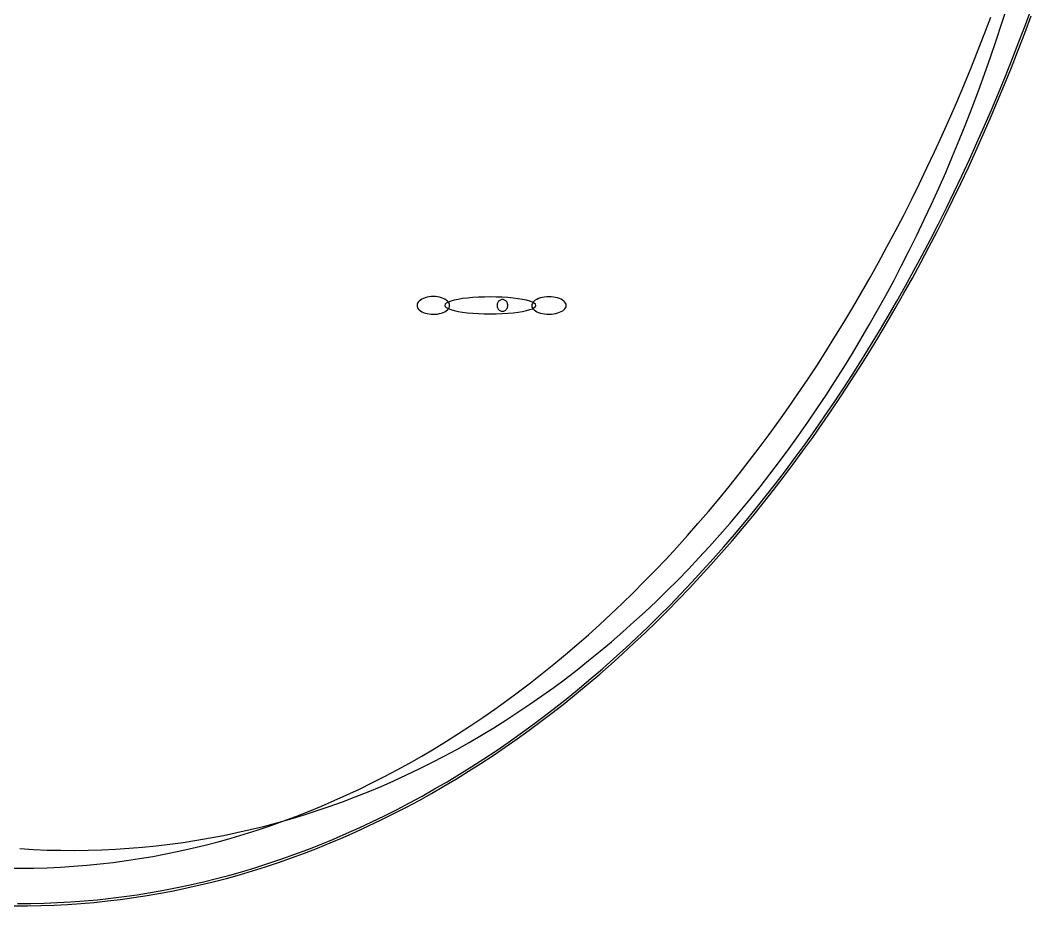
# Model space of a CAD drawing. Extents: x -1 to 217, y -22 to 302.
# Drawn here: x 107.8 to 203.9, y -22.3 to 61.8 of the extents above; entities that cross this region are included whole.
import ezdxf

# ---------------------------------------------------------------- set-up
doc = ezdxf.new("R2010")
doc.units = 0

msp = doc.modelspace()

# ---------------------------------------------------------------- linework, layer by layer
at = {"layer": 'ELLIPSES'}
for p, q in [((201.033, 61.496), (201.555, 63.126)), ((203.257, 61.363), (203.863, 63.012)), ((199.351, 60.442), (199.973, 62.08)), ((200.497, 59.877), (201.033, 61.496)), ((203.192, 60.563), (203.804, 62.207)), ((202.567, 58.93), (203.192, 60.563)), ((202.638, 59.725), (203.257, 61.363)), ((198.716, 58.815), (199.351, 60.442)), ((199.946, 58.269), (200.497, 59.877)), ((202.006, 58.098), (202.638, 59.725)), ((198.068, 57.2), (198.716, 58.815)), ((201.93, 57.308), (202.567, 58.93)), ((199.381, 56.672), (199.946, 58.269)), ((201.361, 56.481), (202.006, 58.098)), ((197.407, 55.597), (198.068, 57.2)), ((198.801, 55.087), (199.381, 56.672)), ((201.28, 55.697), (201.93, 57.308)), ((200.704, 54.876), (201.361, 56.481)), ((196.733, 54.005), (197.407, 55.597)), ((198.207, 53.514), (198.801, 55.087)), ((200.034, 53.282), (200.704, 54.876)), ((200.617, 54.097), (201.28, 55.697)), ((196.047, 52.426), (196.733, 54.005)), ((199.942, 52.509), (200.617, 54.097)), ((197.599, 51.953), (198.207, 53.514)), ((199.352, 51.7), (200.034, 53.282)), ((195.349, 50.859), (196.047, 52.426)), ((196.976, 50.404), (197.599, 51.953)), ((199.255, 50.932), (199.942, 52.509)), ((198.555, 49.367), (199.255, 50.932)), ((198.658, 50.129), (199.352, 51.7)), ((194.638, 49.304), (195.349, 50.859)), ((196.34, 48.867), (196.976, 50.404)), ((197.951, 48.571), (198.658, 50.129)), ((193.915, 47.763), (194.638, 49.304)), ((197.844, 47.815), (198.555, 49.367)), ((195.689, 47.343), (196.34, 48.867)), ((197.233, 47.025), (197.951, 48.571)), ((193.179, 46.234), (193.915, 47.763)), ((195.025, 45.832), (195.689, 47.343)), ((197.12, 46.274), (197.844, 47.815)), ((192.432, 44.719), (193.179, 46.234)), ((196.384, 44.747), (197.12, 46.274)), ((196.502, 45.491), (197.233, 47.025)), ((194.347, 44.335), (195.025, 45.832)), ((195.759, 43.97), (196.502, 45.491)), ((191.672, 43.217), (192.432, 44.719)), ((193.655, 42.851), (194.347, 44.335)), ((195.636, 43.232), (196.384, 44.747)), ((190.901, 41.728), (191.672, 43.217)), ((194.876, 41.73), (195.636, 43.232)), ((195.004, 42.463), (195.759, 43.97)), ((192.95, 41.38), (193.655, 42.851)), ((194.238, 40.968), (195.004, 42.463)), ((190.118, 40.254), (190.901, 41.728)), ((192.231, 39.923), (192.95, 41.38)), ((194.105, 40.241), (194.876, 41.73)), ((193.46, 39.486), (194.238, 40.968)), ((189.323, 38.794), (190.118, 40.254)), ((191.499, 38.481), (192.231, 39.923)), ((192.67, 38.018), (193.46, 39.486)), ((193.322, 38.765), (194.105, 40.241)), ((188.517, 37.348), (189.323, 38.794)), ((190.754, 37.053), (191.499, 38.481)), ((192.528, 37.303), (193.322, 38.765)), ((191.869, 36.564), (192.67, 38.018)), ((187.699, 35.916), (188.517, 37.348)), ((189.996, 35.639), (190.754, 37.053)), ((191.057, 35.124), (191.869, 36.564)), ((191.722, 35.855), (192.528, 37.303)), ((146.85, 35.537), (146.652, 35.516)), ((147.052, 35.544), (146.85, 35.537)), ((147.254, 35.537), (147.052, 35.544)), ((147.452, 35.515), (147.254, 35.537)), ((186.87, 34.499), (187.699, 35.916)), ((189.224, 34.24), (189.996, 35.639)), ((190.905, 34.421), (191.722, 35.855)), ((145.519, 34.814), (145.505, 34.704)), ((145.505, 34.704), (145.519, 34.594)), ((145.558, 34.921), (145.519, 34.814)), ((145.519, 34.594), (145.558, 34.486)), ((145.623, 35.026), (145.558, 34.921)), ((145.713, 35.124), (145.623, 35.026)), ((145.825, 35.216), (145.713, 35.124)), ((145.959, 35.298), (145.825, 35.216)), ((146.111, 35.371), (145.959, 35.298)), ((146.279, 35.432), (146.111, 35.371)), ((146.46, 35.48), (146.279, 35.432)), ((146.652, 35.516), (146.46, 35.48)), ((147.644, 35.479), (147.452, 35.515)), ((147.825, 35.431), (147.644, 35.479)), ((147.993, 35.369), (147.825, 35.431)), ((148.145, 35.297), (147.993, 35.369)), ((148.164, 34.815), (148.127, 34.711)), ((148.127, 34.711), (148.164, 34.606)), ((148.279, 35.214), (148.145, 35.297)), ((148.275, 34.918), (148.164, 34.815)), ((148.164, 34.606), (148.274, 34.503)), ((148.457, 35.018), (148.275, 34.918)), ((148.391, 35.122), (148.279, 35.214)), ((148.48, 35.023), (148.391, 35.122)), ((148.707, 35.111), (148.457, 35.018)), ((148.545, 34.919), (148.48, 35.023)), ((148.585, 34.811), (148.545, 34.919)), ((148.545, 34.484), (148.584, 34.591)), ((148.584, 34.591), (148.598, 34.701)), ((148.598, 34.701), (148.585, 34.811)), ((149.022, 35.199), (148.707, 35.111)), ((149.395, 35.277), (149.022, 35.199)), ((149.821, 35.346), (149.395, 35.277)), ((150.291, 35.404), (149.821, 35.346)), ((150.799, 35.45), (150.291, 35.404)), ((151.335, 35.483), (150.799, 35.45)), ((151.89, 35.503), (151.335, 35.483)), ((152.455, 35.51), (151.89, 35.503)), ((153.02, 35.502), (152.455, 35.51)), ((153.575, 35.481), (153.02, 35.502)), ((153.098, 34.775), (153.094, 34.703)), ((153.094, 34.703), (153.098, 34.631)), ((153.111, 34.846), (153.098, 34.775)), ((153.098, 34.631), (153.111, 34.56)), ((153.133, 34.914), (153.111, 34.846)), ((153.163, 34.979), (153.133, 34.914)), ((153.2, 35.039), (153.163, 34.979)), ((153.244, 35.093), (153.2, 35.039)), ((153.294, 35.141), (153.244, 35.093)), ((153.35, 35.181), (153.294, 35.141)), ((153.41, 35.213), (153.35, 35.181)), ((153.474, 35.236), (153.41, 35.213)), ((153.54, 35.251), (153.474, 35.236)), ((153.607, 35.255), (153.54, 35.251)), ((154.111, 35.447), (153.575, 35.481)), ((153.673, 35.251), (153.607, 35.255)), ((153.739, 35.236), (153.673, 35.251)), ((153.803, 35.213), (153.739, 35.236)), ((153.863, 35.181), (153.803, 35.213)), ((153.919, 35.141), (153.863, 35.181)), ((153.969, 35.093), (153.919, 35.141)), ((154.013, 35.039), (153.969, 35.093)), ((154.05, 34.979), (154.013, 35.039)), ((154.08, 34.914), (154.05, 34.979)), ((154.102, 34.846), (154.08, 34.914)), ((154.115, 34.775), (154.102, 34.846)), ((154.102, 34.56), (154.115, 34.631)), ((154.618, 35.4), (154.111, 35.447)), ((154.119, 34.703), (154.115, 34.775)), ((154.115, 34.631), (154.119, 34.703)), ((155.089, 35.341), (154.618, 35.4)), ((155.514, 35.272), (155.089, 35.341)), ((155.887, 35.193), (155.514, 35.272)), ((156.202, 35.105), (155.887, 35.193)), ((156.452, 35.011), (156.202, 35.105)), ((156.41, 34.793), (156.397, 34.685)), ((156.397, 34.685), (156.412, 34.576)), ((156.451, 34.9), (156.41, 34.793)), ((156.412, 34.576), (156.455, 34.47)), ((156.519, 35.003), (156.451, 34.9)), ((156.634, 34.911), (156.452, 35.011)), ((156.612, 35.101), (156.519, 35.003)), ((156.731, 35.192), (156.612, 35.101)), ((156.744, 34.808), (156.634, 34.911)), ((156.634, 34.495), (156.744, 34.598)), ((156.871, 35.275), (156.731, 35.192)), ((156.781, 34.703), (156.744, 34.808)), ((156.744, 34.598), (156.781, 34.703)), ((157.031, 35.348), (156.871, 35.275)), ((157.208, 35.41), (157.031, 35.348)), ((157.4, 35.459), (157.208, 35.41)), ((157.602, 35.496), (157.4, 35.459)), ((157.811, 35.519), (157.602, 35.496)), ((158.025, 35.528), (157.811, 35.519)), ((158.238, 35.522), (158.025, 35.528)), ((158.448, 35.503), (158.238, 35.522)), ((158.651, 35.47), (158.448, 35.503)), ((158.843, 35.424), (158.651, 35.47)), ((159.021, 35.365), (158.843, 35.424)), ((159.183, 35.295), (159.021, 35.365)), ((159.324, 35.214), (159.183, 35.295)), ((159.444, 35.125), (159.324, 35.214)), ((159.539, 35.029), (159.444, 35.125)), ((159.609, 34.927), (159.539, 35.029)), ((159.652, 34.821), (159.609, 34.927)), ((159.613, 34.497), (159.653, 34.604)), ((159.666, 34.713), (159.652, 34.821)), ((159.653, 34.604), (159.666, 34.713)), ((190.233, 33.697), (191.057, 35.124)), ((145.558, 34.486), (145.623, 34.382)), ((145.623, 34.382), (145.712, 34.283)), ((145.712, 34.283), (145.824, 34.191)), ((145.824, 34.191), (145.958, 34.108)), ((145.958, 34.108), (146.11, 34.036)), ((146.11, 34.036), (146.278, 33.974)), ((146.278, 33.974), (146.459, 33.926)), ((146.459, 33.926), (146.651, 33.89)), ((146.651, 33.89), (146.849, 33.868)), ((146.849, 33.868), (147.051, 33.861)), ((147.051, 33.861), (147.253, 33.868)), ((147.253, 33.868), (147.451, 33.889)), ((147.451, 33.889), (147.643, 33.925)), ((147.643, 33.925), (147.824, 33.973)), ((147.824, 33.973), (147.992, 34.034)), ((147.992, 34.034), (148.144, 34.107)), ((148.144, 34.107), (148.278, 34.189)), ((148.274, 34.503), (148.456, 34.403)), ((148.278, 34.189), (148.39, 34.281)), ((148.39, 34.281), (148.48, 34.379)), ((148.456, 34.403), (148.707, 34.309)), ((148.48, 34.379), (148.545, 34.484)), ((148.707, 34.309), (149.021, 34.221)), ((149.021, 34.221), (149.394, 34.142)), ((149.394, 34.142), (149.82, 34.072)), ((149.82, 34.072), (150.29, 34.013)), ((150.29, 34.013), (150.798, 33.967)), ((150.798, 33.967), (151.334, 33.932)), ((151.334, 33.932), (151.889, 33.911)), ((151.889, 33.911), (152.453, 33.904)), ((152.453, 33.904), (153.018, 33.91)), ((153.018, 33.91), (153.573, 33.93)), ((153.111, 34.56), (153.133, 34.491)), ((153.133, 34.491), (153.163, 34.427)), ((153.163, 34.427), (153.2, 34.366)), ((153.2, 34.366), (153.244, 34.312)), ((153.244, 34.312), (153.294, 34.264)), ((153.294, 34.264), (153.35, 34.224)), ((153.35, 34.224), (153.41, 34.192)), ((153.41, 34.192), (153.474, 34.169)), ((153.474, 34.169), (153.54, 34.155)), ((153.54, 34.155), (153.607, 34.15)), ((153.573, 33.93), (154.109, 33.964)), ((153.607, 34.15), (153.673, 34.155)), ((153.673, 34.155), (153.739, 34.169)), ((153.739, 34.169), (153.803, 34.192)), ((153.803, 34.192), (153.863, 34.224)), ((153.863, 34.224), (153.919, 34.264)), ((153.919, 34.264), (153.969, 34.312)), ((153.969, 34.312), (154.013, 34.366)), ((154.013, 34.366), (154.05, 34.427)), ((154.05, 34.427), (154.08, 34.491)), ((154.08, 34.491), (154.102, 34.56)), ((154.109, 33.964), (154.617, 34.01)), ((154.617, 34.01), (155.088, 34.068)), ((155.088, 34.068), (155.513, 34.136)), ((155.513, 34.136), (155.887, 34.215)), ((155.887, 34.215), (156.201, 34.302)), ((156.201, 34.302), (156.452, 34.396)), ((156.452, 34.396), (156.634, 34.495)), ((156.455, 34.47), (156.524, 34.368)), ((156.524, 34.368), (156.62, 34.272)), ((156.62, 34.272), (156.739, 34.183)), ((156.739, 34.183), (156.881, 34.102)), ((156.881, 34.102), (157.042, 34.032)), ((157.042, 34.032), (157.221, 33.973)), ((157.221, 33.973), (157.413, 33.927)), ((157.413, 33.927), (157.616, 33.894)), ((157.616, 33.894), (157.825, 33.875)), ((157.825, 33.875), (158.039, 33.869)), ((158.039, 33.869), (158.252, 33.878)), ((158.252, 33.878), (158.462, 33.901)), ((158.462, 33.901), (158.664, 33.938)), ((158.664, 33.938), (158.855, 33.987)), ((158.855, 33.987), (159.033, 34.049)), ((159.033, 34.049), (159.193, 34.122)), ((159.193, 34.122), (159.333, 34.205)), ((159.333, 34.205), (159.451, 34.296)), ((159.451, 34.296), (159.545, 34.394)), ((159.545, 34.394), (159.613, 34.497)), ((186.03, 33.097), (186.87, 34.499)), ((188.44, 32.856), (189.224, 34.24)), ((189.399, 32.285), (190.233, 33.697)), ((190.077, 33.001), (190.905, 34.421)), ((185.179, 31.71), (186.03, 33.097)), ((187.643, 31.487), (188.44, 32.856)), ((189.238, 31.595), (190.077, 33.001)), ((184.317, 30.338), (185.179, 31.71)), ((188.553, 30.888), (189.399, 32.285)), ((186.833, 30.134), (187.643, 31.487)), ((187.696, 29.505), (188.553, 30.888)), ((188.387, 30.204), (189.238, 31.595)), ((183.444, 28.982), (184.317, 30.338)), ((186.011, 28.796), (186.833, 30.134)), ((187.526, 28.827), (188.387, 30.204)), ((182.56, 27.642), (183.444, 28.982)), ((186.655, 27.465), (187.526, 28.827)), ((186.829, 28.137), (187.696, 29.505)), ((185.177, 27.474), (186.011, 28.796)), ((185.951, 26.784), (186.829, 28.137)), ((181.666, 26.317), (182.56, 27.642)), ((184.33, 26.168), (185.177, 27.474)), ((185.772, 26.119), (186.655, 27.465)), ((180.761, 25.008), (181.666, 26.317)), ((183.471, 24.878), (184.33, 26.168)), ((184.88, 24.788), (185.772, 26.119)), ((185.063, 25.446), (185.951, 26.784)), ((179.846, 23.716), (180.761, 25.008)), ((184.164, 24.124), (185.063, 25.446)), ((182.6, 23.605), (183.471, 24.878)), ((183.255, 22.817), (184.164, 24.124)), ((183.977, 23.472), (184.88, 24.788)), ((178.921, 22.44), (179.846, 23.716)), ((181.718, 22.348), (182.6, 23.605)), ((183.063, 22.171), (183.977, 23.472)), ((177.986, 21.181), (178.921, 22.44)), ((180.823, 21.108), (181.718, 22.348)), ((182.14, 20.887), (183.063, 22.171)), ((182.335, 21.526), (183.255, 22.817)), ((177.041, 19.938), (177.986, 21.181)), ((181.406, 20.251), (182.335, 21.526)), ((179.917, 19.885), (180.823, 21.108)), ((180.467, 18.992), (181.406, 20.251)), ((181.207, 19.618), (182.14, 20.887)), ((176.086, 18.713), (177.041, 19.938)), ((179, 18.679), (179.917, 19.885)), ((180.263, 18.366), (181.207, 19.618)), ((175.121, 17.504), (176.086, 18.713)), ((178.071, 17.49), (179, 18.679)), ((179.311, 17.13), (180.263, 18.366)), ((179.517, 17.749), (180.467, 18.992)), ((174.147, 16.313), (175.121, 17.504)), ((177.131, 16.319), (178.071, 17.49)), ((178.559, 16.523), (179.517, 17.749)), ((177.59, 15.313), (178.559, 16.523)), ((178.348, 15.91), (179.311, 17.13)), ((173.164, 15.139), (174.147, 16.313)), ((176.18, 15.166), (177.131, 16.319)), ((177.376, 14.707), (178.348, 15.91)), ((172.171, 13.983), (173.164, 15.139)), ((175.218, 14.03), (176.18, 15.166)), ((176.395, 13.521), (177.376, 14.707)), ((176.613, 14.12), (177.59, 15.313)), ((171.169, 12.845), (172.171, 13.983)), ((174.245, 12.913), (175.218, 14.03)), ((175.404, 12.352), (176.395, 13.521)), ((175.626, 12.945), (176.613, 14.12)), ((170.158, 11.725), (171.169, 12.845)), ((173.262, 11.813), (174.245, 12.913)), ((174.63, 11.786), (175.626, 12.945)), ((169.138, 10.622), (170.158, 11.725)), ((172.269, 10.733), (173.262, 11.813)), ((173.625, 10.644), (174.63, 11.786)), ((174.404, 11.199), (175.404, 12.352)), ((168.11, 9.538), (169.138, 10.622)), ((171.265, 9.67), (172.269, 10.733)), ((172.611, 9.52), (173.625, 10.644)), ((173.396, 10.065), (174.404, 11.199)), ((170.251, 8.627), (171.265, 9.67)), ((172.378, 8.947), (173.396, 10.065)), ((167.073, 8.473), (168.11, 9.538)), ((171.352, 7.847), (172.378, 8.947)), ((171.588, 8.413), (172.611, 9.52)), ((166.028, 7.426), (167.073, 8.473)), ((169.227, 7.602), (170.251, 8.627)), ((170.318, 6.765), (171.352, 7.847)), ((170.557, 7.324), (171.588, 8.413)), ((164.975, 6.398), (166.028, 7.426)), ((168.193, 6.596), (169.227, 7.602)), ((169.275, 5.7), (170.318, 6.765)), ((169.517, 6.253), (170.557, 7.324)), ((163.913, 5.388), (164.975, 6.398)), ((167.149, 5.61), (168.193, 6.596)), ((168.469, 5.2), (169.517, 6.253)), ((162.844, 4.398), (163.913, 5.388)), ((166.096, 4.643), (167.149, 5.61)), ((167.413, 4.165), (168.469, 5.2)), ((168.224, 4.654), (169.275, 5.7)), ((161.766, 3.427), (162.844, 4.398)), ((165.034, 3.695), (166.096, 4.643)), ((166.348, 3.148), (167.413, 4.165)), ((167.164, 3.626), (168.224, 4.654)), ((160.681, 2.475), (161.766, 3.427)), ((163.962, 2.767), (165.034, 3.695)), ((165.276, 2.15), (166.348, 3.148)), ((166.097, 2.616), (167.164, 3.626)), ((159.589, 1.542), (160.681, 2.475)), ((162.881, 1.859), (163.962, 2.767)), ((164.196, 1.17), (165.276, 2.15)), ((165.022, 1.624), (166.097, 2.616)), ((158.489, 0.629), (159.589, 1.542)), ((160.694, 0.102), (161.792, 0.97)), ((161.792, 0.97), (162.881, 1.859)), ((163.109, 0.209), (164.196, 1.17)), ((163.939, 0.651), (165.022, 1.624)), ((157.383, -0.264), (158.489, 0.629)), ((159.587, -0.746), (160.694, 0.102)), ((162.014, -0.733), (163.109, 0.209)), ((162.849, -0.303), (163.939, 0.651)), ((156.269, -1.137), (157.383, -0.264)), ((158.472, -1.574), (159.587, -0.746)), ((160.912, -1.657), (162.014, -0.733)), ((161.751, -1.238), (162.849, -0.303)), ((155.148, -1.991), (156.269, -1.137)), ((157.349, -2.382), (158.472, -1.574)), ((159.802, -2.561), (160.912, -1.657)), ((160.646, -2.155), (161.751, -1.238)), ((152.887, -3.638), (154.021, -2.824)), ((154.021, -2.824), (155.148, -1.991)), ((156.218, -3.169), (157.349, -2.382)), ((158.686, -3.446), (159.802, -2.561)), ((159.534, -3.052), (160.646, -2.155)), ((151.746, -4.43), (152.887, -3.638)), ((155.079, -3.935), (156.218, -3.169)), ((157.563, -4.312), (158.686, -3.446)), ((158.415, -3.931), (159.534, -3.052)), ((150.6, -5.203), (151.746, -4.43)), ((152.778, -5.405), (153.932, -4.681)), ((153.932, -4.681), (155.079, -3.935)), ((156.157, -5.629), (157.29, -4.79)), ((156.433, -5.158), (157.563, -4.312)), ((157.29, -4.79), (158.415, -3.931)), ((149.447, -5.955), (150.6, -5.203)), ((151.616, -6.109), (152.778, -5.405)), ((155.018, -6.45), (156.157, -5.629)), ((155.296, -5.985), (156.433, -5.158)), ((147.125, -7.397), (148.289, -6.687)), ((148.289, -6.687), (149.447, -5.955)), ((150.448, -6.791), (151.616, -6.109)), ((153.873, -7.25), (155.018, -6.45)), ((154.153, -6.792), (155.296, -5.985)), ((145.955, -8.087), (147.125, -7.397)), ((148.09, -8.092), (149.272, -7.452)), ((149.272, -7.452), (150.448, -6.791)), ((151.849, -8.347), (153.004, -7.58)), ((152.722, -8.031), (153.873, -7.25)), ((153.004, -7.58), (154.153, -6.792)), ((144.78, -8.756), (145.955, -8.087)), ((146.9, -8.711), (148.09, -8.092)), ((150.688, -9.095), (151.849, -8.347)), ((151.564, -8.792), (152.722, -8.031)), ((142.414, -10.031), (143.599, -9.404)), ((143.599, -9.404), (144.78, -8.756)), ((144.503, -9.883), (145.705, -9.308)), ((145.705, -9.308), (146.9, -8.711)), ((149.232, -10.253), (150.401, -9.533)), ((149.521, -9.823), (150.688, -9.095)), ((150.401, -9.533), (151.564, -8.792)), ((141.224, -10.637), (142.414, -10.031)), ((142.082, -10.969), (143.296, -10.437)), ((143.296, -10.437), (144.503, -9.883)), ((147.17, -11.217), (148.348, -10.53)), ((148.057, -10.954), (149.232, -10.253)), ((148.348, -10.53), (149.521, -9.823)), ((138.829, -11.784), (140.029, -11.221)), ((139.638, -11.967), (140.863, -11.479)), ((140.029, -11.221), (141.224, -10.637)), ((140.863, -11.479), (142.082, -10.969)), ((145.987, -11.884), (147.17, -11.217)), ((146.877, -11.635), (148.057, -10.954)), ((136.417, -12.846), (137.625, -12.326)), ((137.173, -12.877), (138.408, -12.433)), ((137.625, -12.326), (138.829, -11.784)), ((138.408, -12.433), (139.638, -11.967)), ((144.502, -12.935), (145.692, -12.295)), ((144.799, -12.53), (145.987, -11.884)), ((145.692, -12.295), (146.877, -11.635)), ((133.989, -13.821), (135.205, -13.344)), ((134.687, -13.699), (135.932, -13.299)), ((135.205, -13.344), (136.417, -12.846)), ((135.932, -13.299), (137.173, -12.877)), ((142.407, -13.762), (143.605, -13.156)), ((143.307, -13.554), (144.502, -12.935)), ((143.605, -13.156), (144.799, -12.53)), ((131.546, -14.709), (132.769, -14.276)), ((132.184, -14.431), (133.438, -14.076)), ((132.769, -14.276), (133.989, -13.821)), ((133.438, -14.076), (134.687, -13.699)), ((139.997, -14.91), (141.204, -14.346)), ((140.902, -14.731), (142.107, -14.153)), ((141.204, -14.346), (142.407, -13.762)), ((142.107, -14.153), (143.307, -13.554)), ((127.129, -15.627), (128.398, -15.362)), ((128.398, -15.362), (129.664, -15.074)), ((129.09, -15.51), (130.319, -15.12)), ((129.664, -15.074), (130.926, -14.764)), ((130.319, -15.12), (131.546, -14.709)), ((130.926, -14.764), (132.184, -14.431)), ((138.48, -15.824), (139.693, -15.288)), ((138.785, -15.453), (139.997, -14.91)), ((139.693, -15.288), (140.902, -14.731)), ((122.019, -16.462), (123.301, -16.287)), ((123.301, -16.287), (124.58, -16.09)), ((124.58, -16.09), (125.856, -15.87)), ((125.383, -16.546), (126.621, -16.223)), ((125.856, -15.87), (127.129, -15.627)), ((126.621, -16.223), (127.857, -15.877)), ((127.857, -15.877), (129.09, -15.51)), ((136.349, -16.476), (137.569, -15.975)), ((137.263, -16.34), (138.48, -15.824)), ((137.569, -15.975), (138.785, -15.453)), ((107.788, -16.883), (109.088, -16.959)), ((109.088, -16.959), (110.387, -17.012)), ((110.387, -17.012), (111.686, -17.042)), ((111.686, -17.042), (112.983, -17.049)), ((112.983, -17.049), (114.279, -17.033)), ((114.279, -17.033), (115.574, -16.995)), ((115.574, -16.995), (116.867, -16.934)), ((116.867, -16.934), (118.158, -16.85)), ((118.158, -16.85), (119.447, -16.743)), ((119.447, -16.743), (120.734, -16.614)), ((120.734, -16.614), (122.019, -16.462)), ((121.654, -17.384), (122.899, -17.127)), ((122.899, -17.127), (124.142, -16.848)), ((124.142, -16.848), (125.383, -16.546)), ((133.898, -17.415), (135.126, -16.956)), ((134.816, -17.308), (136.041, -16.834)), ((135.126, -16.956), (136.349, -16.476)), ((136.041, -16.834), (137.263, -16.34)), ((115.402, -18.334), (116.655, -18.189)), ((116.655, -18.189), (117.907, -18.021)), ((117.907, -18.021), (119.158, -17.831)), ((119.158, -17.831), (120.407, -17.618)), ((120.407, -17.618), (121.654, -17.384)), ((131.12, -18.602), (132.355, -18.192)), ((131.433, -18.269), (132.667, -17.852)), ((132.355, -18.192), (133.587, -17.76)), ((132.667, -17.852), (133.898, -17.415)), ((133.587, -17.76), (134.816, -17.308)), ((106.61, -18.725), (107.867, -18.737)), ((107.867, -18.737), (109.124, -18.726)), ((109.124, -18.726), (110.381, -18.692)), ((110.381, -18.692), (111.637, -18.636)), ((111.637, -18.636), (112.893, -18.558)), ((112.893, -18.558), (114.148, -18.457)), ((114.148, -18.457), (115.402, -18.334)), ((127.712, -19.39), (128.955, -19.038)), ((128.64, -19.358), (129.881, -18.991)), ((128.955, -19.038), (130.196, -18.664)), ((129.881, -18.991), (131.12, -18.602)), ((130.196, -18.664), (131.433, -18.269)), ((123.967, -20.318), (125.218, -20.031)), ((124.899, -20.332), (126.148, -20.029)), ((125.218, -20.031), (126.466, -19.721)), ((126.148, -20.029), (127.395, -19.704)), ((126.466, -19.721), (127.712, -19.39)), ((127.395, -19.704), (128.64, -19.358)), ((118.944, -21.254), (120.202, -21.053)), ((119.88, -21.33), (121.138, -21.113)), ((120.202, -21.053), (121.459, -20.829)), ((121.138, -21.113), (122.393, -20.874)), ((121.459, -20.829), (122.714, -20.585)), ((122.393, -20.874), (123.647, -20.614)), ((122.714, -20.585), (123.967, -20.318)), ((123.647, -20.614), (124.899, -20.332)), ((107.571, -22.088), (108.837, -22.082)), ((108.837, -22.082), (110.103, -22.055)), ((110.103, -22.055), (111.368, -22.006)), ((111.368, -22.006), (112.633, -21.935)), ((112.633, -21.935), (113.897, -21.842)), ((113.572, -22.09), (114.836, -21.982)), ((113.897, -21.842), (115.16, -21.728)), ((114.836, -21.982), (116.099, -21.851)), ((115.16, -21.728), (116.423, -21.592)), ((116.099, -21.851), (117.36, -21.699)), ((116.423, -21.592), (117.684, -21.434)), ((117.36, -21.699), (118.621, -21.525)), ((117.684, -21.434), (118.944, -21.254)), ((118.621, -21.525), (119.88, -21.33)), ((107.244, -22.307), (108.51, -22.308)), ((108.51, -22.308), (109.776, -22.286)), ((109.776, -22.286), (111.042, -22.242)), ((111.042, -22.242), (112.307, -22.177)), ((112.307, -22.177), (113.572, -22.09))]:
    msp.add_line(p, q, dxfattribs=at)

doc.saveas('drawing.dxf')
